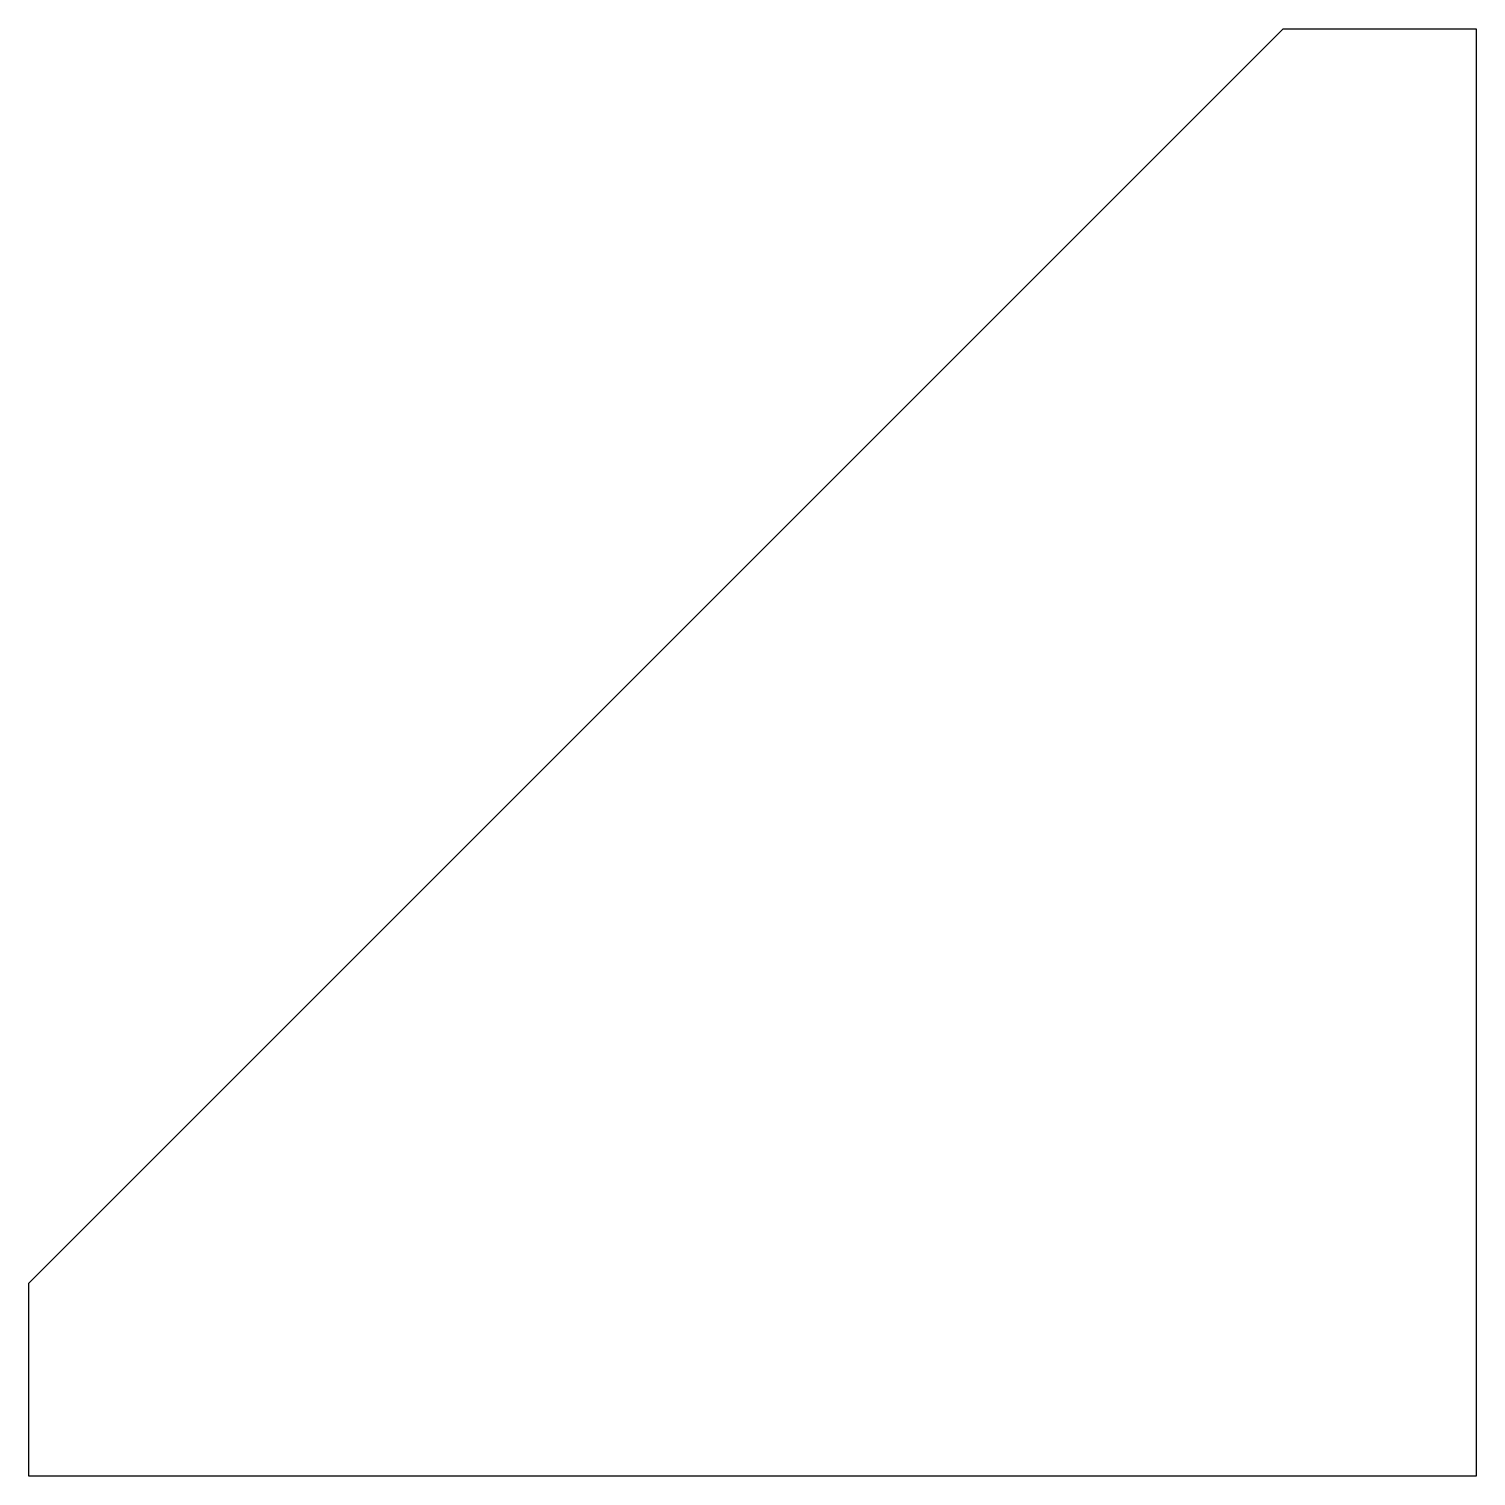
# Model space of a CAD drawing. Extents: x 0 to 150, y 0 to 150.
import ezdxf

# ---------------------------------------------------------------- set-up
doc = ezdxf.new("R2010")
doc.units = 0
doc.layers.get('0').update_dxf_attribs({"color": 2, "linetype": 'CONTINUOUS'})

msp = doc.modelspace()

# ---------------------------------------------------------------- linework, layer by layer
at = {"color": 2, "linetype": 'CONTINUOUS'}
msp.add_lwpolyline([(0, 0), (0, 20), (130, 150), (150, 150), (150, 0)], close=True, dxfattribs=at)

doc.saveas('drawing.dxf')
